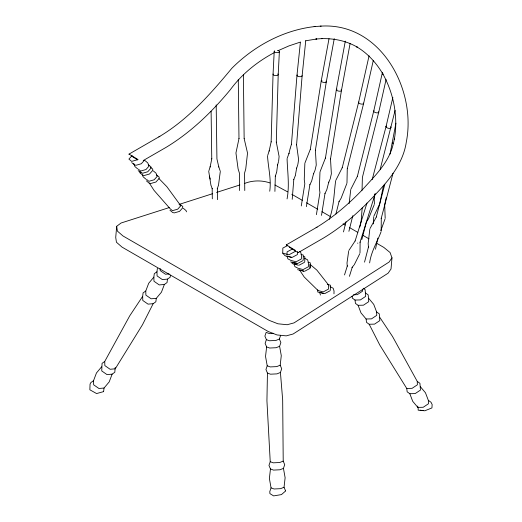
<?xml version="1.0" encoding="UTF-8"?>
<svg xmlns="http://www.w3.org/2000/svg" width="522" height="522" viewBox="0 0 522 522"><rect width="100%" height="100%" fill="white"/><g stroke="black" fill="none" stroke-linecap="round" stroke-linejoin="round"><path stroke-width="0.78" d="M287.08 158.668C287.478 172.143 289.632 185.408 287.067 198.908M347.274 168.782L346.973 183.026M273.247 333.304L269.189 333.499L266.161 332.39L264.895 336.09L266.39 339.652L265.124 343.352L266.625 346.921L265.535 356.428L267.218 365.811L265.952 369.511L267.447 373.073L266.931 400.752L270.233 461.716L268.967 465.415L270.461 468.978L269.378 478.491L271.062 487.868L269.789 491.567L269.92 493.629L273.639 495.9L281.456 494.602L285.547 491.032M291.374 257.431L285.123 255.787L282.735 253.137L282.839 248.087L287.785 245.438M287.028 254.645L287.087 251.872L292.327 249.066M292.157 262.129L292.131 263.571L298.382 265.215M297.455 251.806L297.396 254.579L292.157 257.392L287.002 256.034L287.863 258.834L290.956 260.439L296.118 261.79L301.357 258.984L301.442 254.821L300.581 252.022L299.341 251.382M303.217 260.119L303.321 255.069L300.979 254.449M304.737 261.809L304.841 256.759L303.282 256.348M310.218 267.903L310.329 262.853L307.98 262.233M317.761 289.84L317.715 292.007L323.966 293.651M330.322 290.245L330.433 285.195L327.301 284.373M333.976 293.814L334.034 291.035L333.173 288.242L330.074 286.637M269.743 191.228C271.427 179.3 268.256 167.836 267.532 156.039M271.14 141.932L273.045 74.3L274.22 51.378M274.911 191.417L275.342 176.044M276.301 142.16L278.213 74.529L279.381 51.606M220.31 171.392L218.522 185.036M291.433 144.411L296.966 75.429L300.424 41.969M292.209 199.319L293.808 179.418M296.581 144.855L302.114 75.866L305.735 40.814M169.206 207.593L121.078 223.005L116.687 226.287L115.721 237.432L116.439 242.241L122.037 247.115L268.223 331.516L276.993 334.941L286.226 335.868L293.09 334.015L388.1 273.202L391.024 268.98L391.983 257.835L390.078 252.531L383.774 247.376L376.753 243.324M304.841 163.432L304.254 179.561L304.815 183.822L301.285 205.942M319.96 172.162L319.379 188.292L319.934 192.546L316.404 214.672M374.679 194.093L374.215 199.084L374.424 203.939M278.611 161.265L279.1 156.47L276.295 142.088M285.534 490.817L284.04 487.248L285.123 477.741L283.446 468.358L284.712 464.658L283.211 461.096L282.676 399.996L280.425 372.454L281.691 368.754L280.197 365.191L281.28 355.678L279.603 346.301L280.869 342.602L279.374 339.032L280.64 335.333M115.205 367.429L114.807 372.258L112.139 374.143L107.003 374.607L101.744 370.933L102.058 363.358L104.726 361.472L129.724 315.849L142.663 296.339L143.093 292.888L145.768 291.002L148.692 283.283L153.853 277.123L154.29 273.672L156.965 271.786L157.396 268.334M103.617 391.474L104.054 388.029L109.215 381.869L112.139 374.143M170.413 275.166L170.152 277.234L167.477 279.12L167.047 282.572L164.371 284.464L161.448 292.183L156.287 298.343L155.85 301.788L153.174 303.68L142.48 324.749L115.245 368.806L110.109 369.269L104.85 365.596L104.726 361.472M276.686 172.058L277.606 164.795M373.739 216.8L373.361 223.886M349.127 203.587L350.745 189.695M297.866 164.463L298.61 159.582L296.574 144.783M310.296 149.475L321.226 80.995L329.01 38.713M306.381 206.666L309.911 184.54M315.392 150.232L326.322 81.752L334.256 38.674M325.415 158.205L336.351 89.725L345.296 41.134M321.5 215.397L325.03 193.27M330.511 158.962L341.447 90.482L350.099 43.483M140.17 171.386L139.935 172.821L142.676 175.124L144.216 175.509L149.514 174.002L152.561 170.596L152.796 169.161L150.604 167.321M146.369 180.834L149.103 183.137L150.643 183.522L155.947 182.015L158.988 178.609L159.223 177.173L156.489 174.87M210.105 167.001L211.821 158.714M335.626 180.964C333.904 193.877 333.943 206.869 329.297 219.325M369.804 229.373L368.16 243.428L368.447 247.16M295.361 175.399L296.666 168.025M395.924 123.185L390.025 154.127M269.111 151.126L271.192 141.71M379.585 204.337L383.566 185.212M375.494 249.216L377.804 238.117M386.189 197.779L384.688 204.996L385.184 218.274M348.637 251.33L346.993 263.062L347.274 266.174M239.037 138.343L235.944 152.998L238.11 168.939L239.389 173.05L239.591 190.517M369.074 55.795L358.581 102.488L342.21 167.83M373.25 60.63L363.645 103.369L347.274 168.71M343.489 231.918L345.988 221.804M382.45 72.29L373.7 111.219L357.329 176.56M386.084 79.533L378.763 112.1L362.392 177.441L362.04 190.308M393.288 143.928L394.423 138.924L394.273 139.648C398.403 117.098 393.751 93.281 382.548 73.393L383.017 74.261C376.525 63.077 367.586 53.127 356.317 46.602L357.283 47.137C346.451 40.853 333.812 38.23 321.369 38.654L322.322 38.589L315.849 39.046L316.769 38.98L305.572 40.807M315.125 169.872L316.254 165.05L315.386 150.16M330.25 178.602L331.372 173.774L330.504 158.89M386.039 126.624L392.87 97.425M395.089 110.429L380.173 169.343M288.92 153.709L290.167 148.444M335.933 213.994L339.065 201.479M348.898 231.324L352.813 215.684M313.657 173.35L311.673 181.01L309.846 184.801M328.775 182.08L326.798 189.74L324.965 193.531M359.815 227.005C361.857 220.799 361.4 214.281 362.261 207.86M372.186 179.62L386.11 126.304M361.831 239.578L366.509 221.654M364.532 262.135L368.532 246.789M376.284 217.048L384.838 184.227M369.635 262.899C371.116 251.676 377.08 242.312 380.982 231.977M393.027 173.213L381.177 218.574M277.463 165.317L278.441 161.892M384.988 219.057L380.832 230.607M393.04 144.764C388.603 163.001 374.47 176.273 362.385 189.747C348.559 204.18 333.238 217.309 316.11 227.683M344.507 274.95L347.365 265.802M355.117 240.981L366.966 203.032M349.407 276.36L352.265 267.212M375.279 193.551L360.01 242.384M290.271 148.078L291.485 144.216M208.924 170.668L210.249 166.505M267.721 155.38L269.248 150.623M346.784 183.633L341.12 198.21L338.98 201.753M355.143 240.942L348.833 250.495M376.316 217.002L370 228.551M217.25 188.84L218.392 185.467M296.535 168.489L297.703 165.017M275.264 176.338L276.562 172.495M374.228 204.65L368.565 218.594L366.424 221.974M379.696 203.945L373.935 216.017M287.257 158.075L289.044 153.266M104.054 388.029L98.919 388.485L93.66 384.818L93.536 380.688L96.459 372.969L101.62 366.809M293.729 179.679L295.25 175.79M310.336 149.279L304.992 162.851M325.454 158.009L320.11 171.581M359.815 253.646L354.353 264.589M313.539 173.806L314.988 170.42M328.658 182.537L330.106 179.144M342.315 167.523L335.816 180.351M357.433 176.253L350.934 189.081M391.983 257.835L389.066 262.064L294.049 322.877L287.185 324.73L277.952 323.797L269.189 320.371L123.003 235.97L117.398 231.102L116.687 226.287M352.011 267.532L353.981 265.065M132.086 155.549L128.921 159.093L131.655 161.396L138.089 159.569L129.038 154.107M144.34 160.358L141.299 163.764L136.001 165.272L134.454 164.887L131.72 162.583M158.988 178.609L166.903 186.745L180.782 205.759L177.741 209.172L172.436 210.679L170.185 208.78L154.049 190.406L149.259 182.974M93.536 380.688L90.861 382.574L90.058 384.101L89.849 389.79L96.583 393.555L103.532 391.637M158.858 136.894C187.966 119.688 210.49 94.012 231.827 68.31C254.038 46.008 283.518 29.995 315.027 26.537M159.849 136.32L128.954 154.16L129.456 154.584M143.237 160.548L166.277 147.243C190.928 132.268 211.971 111.989 230.254 89.81C241.764 74.15 257.215 61.661 274.344 52.605M317.102 227.109L286.2 244.948L286.708 245.373M295.348 251.369L288.986 254.775L282.735 253.137M302.877 260.674L297.638 263.486L293.22 262.325M299.158 265.176L304.404 262.364M304.646 271.27L309.885 268.458L309.97 264.295L316.874 270.128L328.553 284.947L328.468 289.11L323.222 291.915L318.068 290.558L304.156 276.941L299.484 269.913L303.908 271.075M324.749 293.612L329.989 290.8M278.193 50.621L288.907 45.916L299.961 42.223M279.374 339.032L275.91 340.455L269.417 340.768L266.39 339.652M279.603 346.301L276.138 347.724L269.646 348.03L266.625 346.921M280.197 365.191L276.732 366.614L270.239 366.92L267.218 365.811M280.425 372.454L276.96 373.876L270.468 374.189L267.447 373.073M283.211 461.096L279.746 462.518L273.26 462.825L270.233 461.716M283.446 468.358L279.981 469.78L273.489 470.094L270.461 468.978M284.04 487.248L280.575 488.67L274.083 488.983L271.062 487.868M179.294 204.363L212.676 193.669M216.558 192.429L239.846 184.971M244.498 183.476C252.583 180.273 261.724 180.116 269.92 182.928M169.121 273.913L165.454 274.246L160.195 270.572L160.13 268.51M167.477 279.12L162.342 279.583L157.083 275.91L156.965 271.786M164.371 284.464L159.236 284.921L153.977 281.254L153.853 277.123M156.287 298.343L151.152 298.799L145.892 295.132L145.768 291.002M153.174 303.68L148.039 304.137L142.787 300.47L142.663 296.339M320.227 26.172C380.231 21.754 416.797 89.105 406.312 142.01C403.356 162.198 390.43 178.583 376.838 192.957C361.139 210.209 343.522 225.915 323.523 238.032L298.303 252.596L296.424 251.604M314.107 26.609L321.18 26.107M353.479 294.747L357.316 294.656L362.575 291.139L362.529 289.782M352.115 296.137L352.363 298.166L355.025 300.052L360.395 299.915L365.654 296.398L365.119 289.638L363.123 288.222M355.025 300.052L355.443 303.426L358.105 305.311L363.475 305.181L368.734 301.664L368.199 294.897L365.537 293.018M358.105 305.311L360.989 312.9L366.105 318.994L371.481 318.864L376.74 315.347L376.623 311.96L373.739 304.372L368.617 298.277M366.105 318.994L366.529 322.374L369.184 324.253L374.561 324.123L379.82 320.606L379.279 313.846L376.623 311.96M369.184 324.253L379.768 345.003L406.749 388.459L412.119 388.322L417.378 384.805L417.261 381.425L392.518 336.475L379.703 317.226M406.749 388.459L407.167 391.833L409.829 393.718L415.199 393.588L420.458 390.071L419.923 383.305L417.261 381.425M409.829 393.718L412.713 401.307L417.828 407.401L423.205 407.271L428.464 403.754L428.347 400.367L425.463 392.779L420.341 386.685M357.864 243.154L357.531 243.128M418.142 407.643L418.174 410.161L424.849 410.788L431.935 407.923L432.151 404.524L431.002 402.253L428.347 400.367M420.164 410.168L423.238 410.657M290.604 261.881L296.855 263.525M296.953 264.595L294.003 263.819L294.871 266.618L297.964 268.223L303.119 269.574L308.365 266.768L308.45 262.605L307.582 259.806L304.489 258.201M297.612 269.665L303.863 271.31M324.012 293.416L319.588 292.255L320.456 295.054M274.898 184.984L287.57 191.835M286.291 244.896L295.335 250.358M291.785 194.269L302.316 200.35M306.531 202.784L317.767 209.27M321.976 211.704L330.406 216.565M343.045 223.866L345.153 225.08M349.362 227.514L357.792 232.375M362.705 235.213L369.028 238.861M295.889 251.284L289.26 247.141M137.573 159.862L132.007 156.352M297.886 252.119L298.395 252.544M145.057 160.626L147.791 162.929L148.985 166.146L145.945 169.552L140.64 171.059L138.389 169.161M148.268 164.632L151.008 166.936L150.773 168.371L147.726 171.777L142.428 173.284L141.299 172.338M153.272 170.864L156.006 173.167L157.2 176.384L154.16 179.79L148.861 181.297L146.604 179.398M180.07 204.252L182.804 206.555L182.57 207.991L179.529 211.397L174.224 212.904L172.684 212.519L169.95 210.216M137.671 168.893L134.937 166.59L133.743 163.373M179.092 204.337L180.782 205.759M183.281 208.258L186.021 210.562L186.498 211.847M138.154 170.596L140.888 172.899M145.892 179.131L143.152 176.827L142.434 174.896M211.025 185.427L212.258 188.807M218.659 166.551L220.108 170.733M209.329 176.142L210.249 179.15M244.146 138.552L247.526 153.076L245.738 168.998L244.557 173.089L244.766 190.55M218.816 167.047L216.93 158.929L216.186 104.876M381.275 218.209L381.177 231.155M360.108 242.019L360.01 252.818M210.895 184.99L208.728 171.32M417.783 406.044L417.828 407.401M217.341 188.546L217.491 199.658M211.103 111.271L211.762 158.936M212.173 188.514L212.31 198.836M243.389 74.685L244.146 138.624M238.28 79.468L238.978 138.552M277.489 50.406A2.584 1.155 2.9 0 1 279.224 51.998A2.584 1.155 2.9 0 1 275.694 52.494A2.584 1.155 2.9 0 1 274.579 50.817M277.874 73.935A2.584 1.155 2.9 0 1 275.949 75.579A2.584 1.155 2.9 0 1 273.143 74.007M393.118 144.046A2.584 1.377 10.2 0 1 392.668 142.31M341.081 89.908A2.584 1.024 10.4 0 1 340.39 91.174A2.584 1.024 10.4 0 1 336.971 90.482A2.584 1.024 10.4 0 1 337.068 89.099M378.665 111.793A2.584 1.09 12.7 0 1 375.951 112.713A2.584 1.09 12.7 0 1 374.013 110.716M363.547 103.062A2.584 1.09 12.7 0 1 360.832 103.982A2.584 1.09 12.7 0 1 358.895 101.986M390.743 126.768A2.584 1.259 13.2 0 1 388.616 128.34A2.584 1.259 13.2 0 1 386.352 126.037M325.963 81.178A2.584 1.024 10.4 0 1 325.271 82.443A2.584 1.024 10.4 0 1 321.846 81.752A2.584 1.024 10.4 0 1 321.95 80.368M302.023 75.592A2.584 1.037 5.9 0 1 299.21 76.649A2.584 1.037 5.9 0 1 297.312 74.933"/></g></svg>
